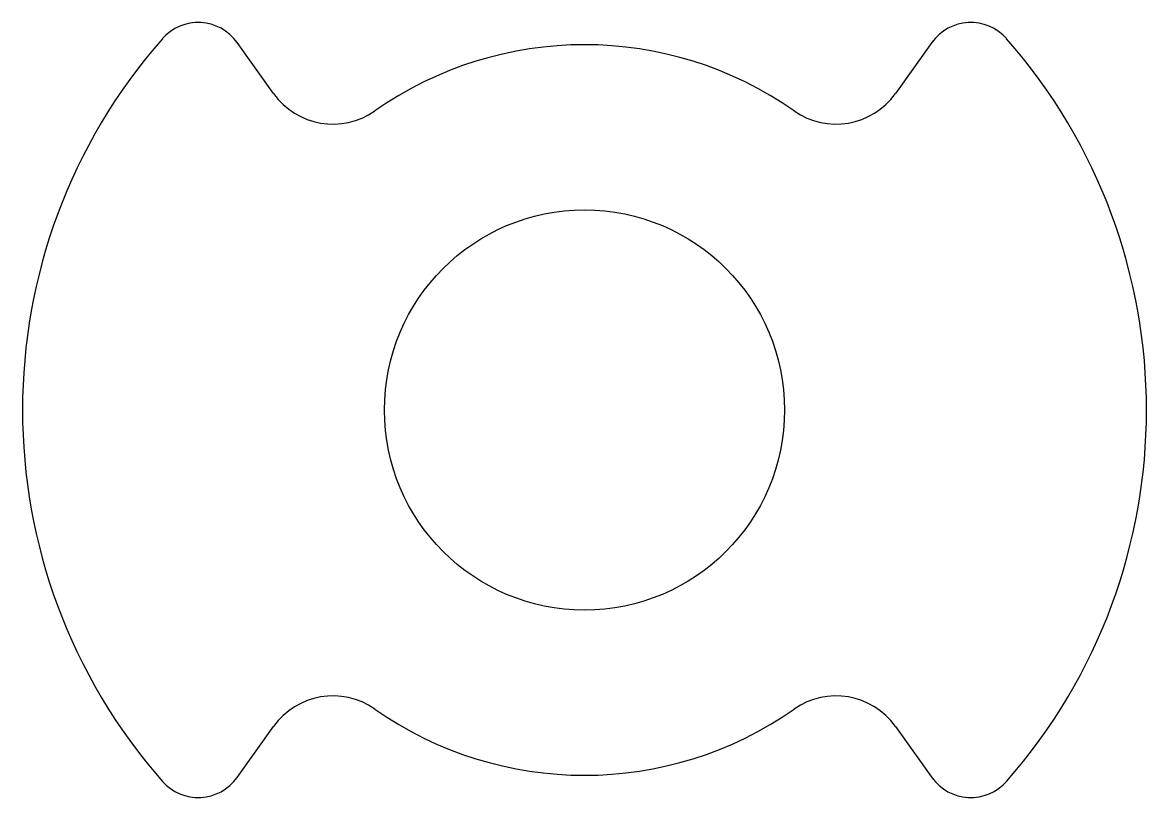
# Model space of a CAD drawing. Extents: x 665.5 to 700.9, y 477.4 to 501.8.
import ezdxf

# ---------------------------------------------------------------- set-up
doc = ezdxf.new("R2010")
doc.units = 0
doc.layers.get('0').update_dxf_attribs({"linetype": 'CONTINUOUS'})

msp = doc.modelspace()

# ---------------------------------------------------------------- linework, layer by layer
for p, q in [((673.424, 499.518), (672.273, 501.127)), ((694.16, 501.127), (693.009, 499.518)), ((672.273, 477.983), (673.424, 479.592)), ((693.009, 479.592), (694.16, 477.983))]:
    msp.add_line(p, q)
msp.add_circle((683.217, 489.555), 6.3)
for centre, radius, start, end in [((671.053, 500.255), 1.5, 35.5546, 138.6625), ((695.38, 500.255), 1.5, 41.3375, 144.4454), ((683.217, 489.555), 17.7, 138.6625, 221.3375), ((683.217, 489.555), 11.5, 54.9689, 125.0311), ((683.217, 489.555), 17.7, 318.6625, 41.3375), ((675.295, 500.855), 2.3, 215.5546, 305.0311), ((691.138, 500.855), 2.3, 234.9689, 324.4454), ((675.295, 478.255), 2.3, 54.9689, 144.4454), ((691.138, 478.255), 2.3, 35.5546, 125.0311), ((683.217, 489.555), 11.5, 234.9689, 305.0311), ((671.053, 478.855), 1.5, 221.3375, 324.4454), ((695.38, 478.855), 1.5, 215.5546, 318.6625)]:
    msp.add_arc(centre, radius, start, end)

doc.saveas('drawing.dxf')
